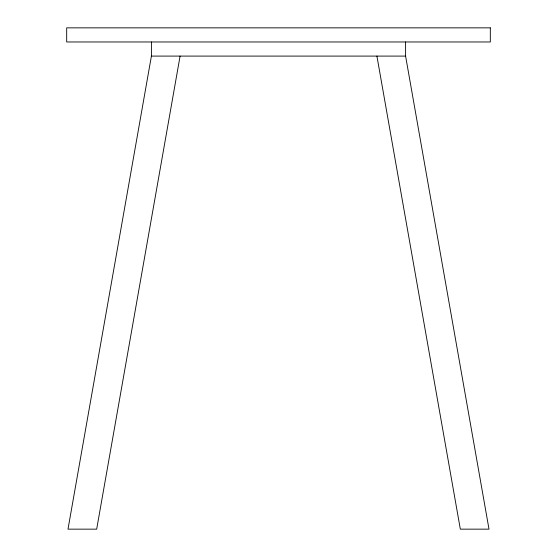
<?xml version="1.0" encoding="UTF-8"?>
<svg xmlns="http://www.w3.org/2000/svg" width="557" height="557" viewBox="0 0 557 557"><rect width="100%" height="100%" fill="white"/><g stroke="black" fill="none" stroke-linecap="round" stroke-linejoin="round"><path stroke-width="0.84" d="M151.407 41.97L151.407 56.09L67.996 529.15L96.674 529.15L180.085 56.09M151.407 56.09L405.593 56.09L489.004 529.15L460.326 529.15L376.915 56.09M405.593 41.97L405.593 56.09M490.32 27.85L66.68 27.85L66.68 41.97L490.32 41.97L490.32 27.85"/></g></svg>
